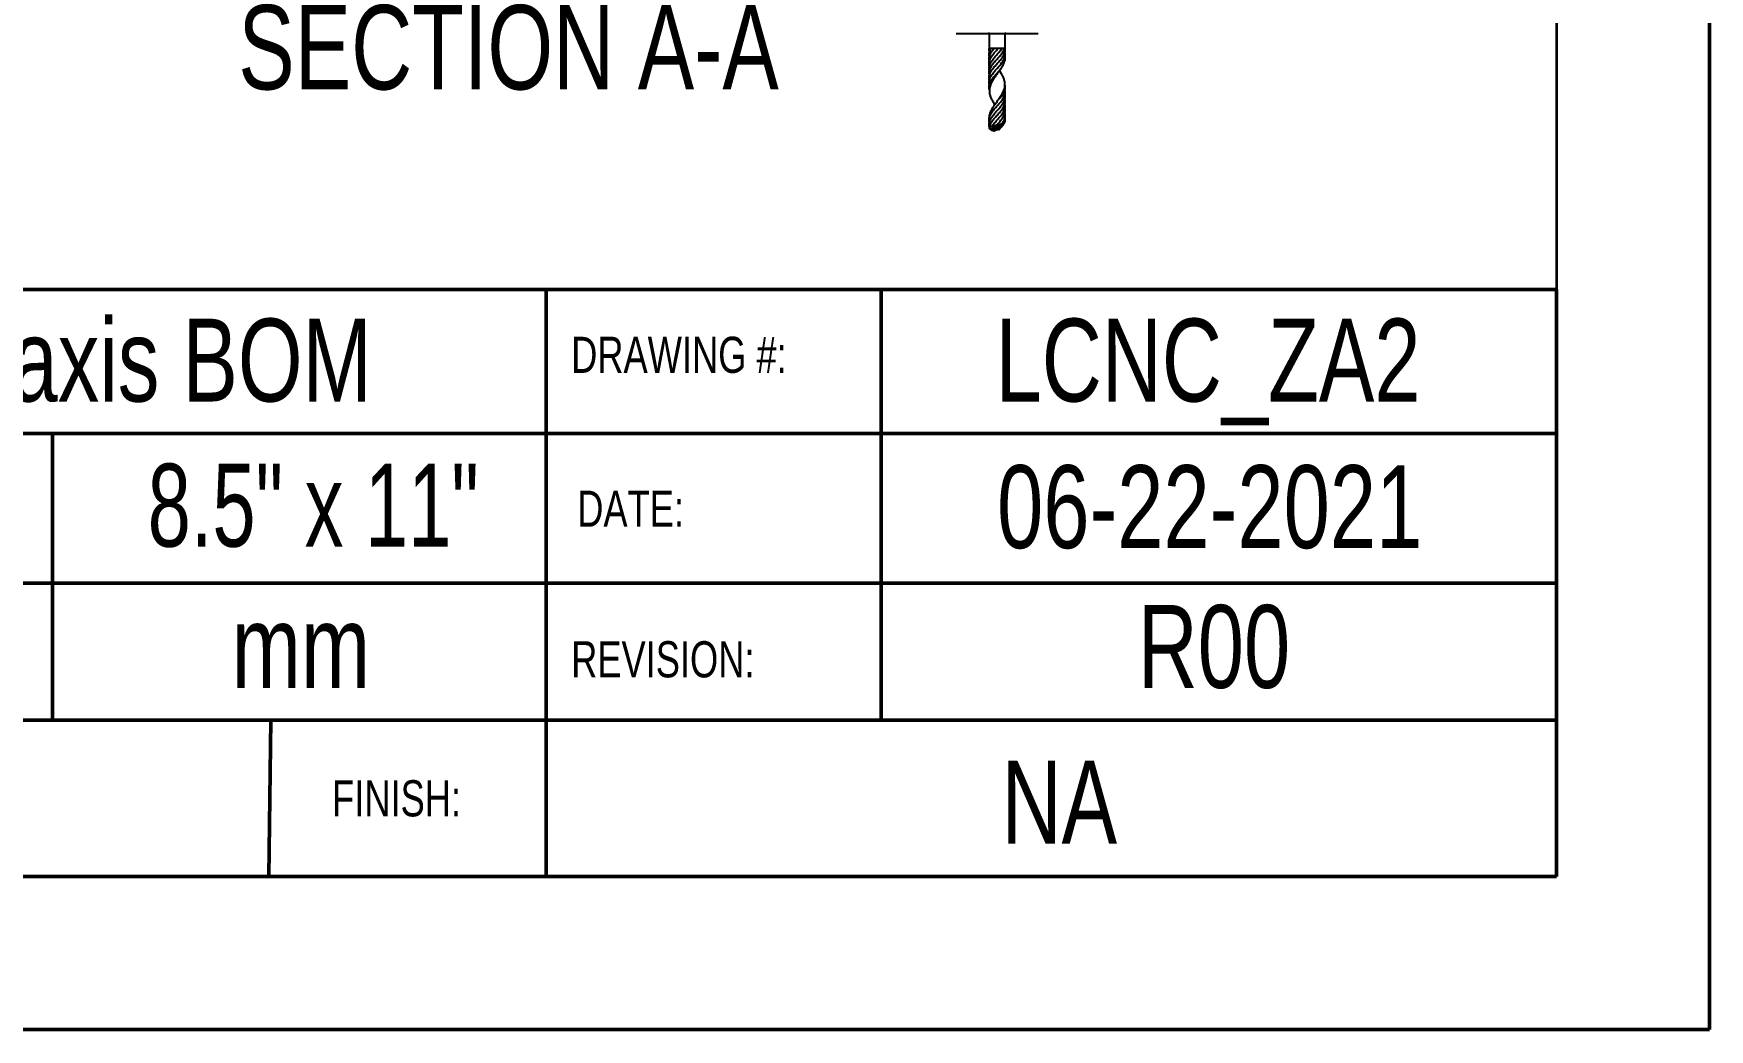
# Model space of a CAD drawing. Header units: millimetres. Extents: x 0 to 279, y 0 to 216.
# Drawn here: x 209.9 to 279.4, y 0 to 41.3 of the extents above; entities that cross this region are included whole.
import ezdxf

# ---------------------------------------------------------------- set-up
doc = ezdxf.new("R2010")
doc.units = ezdxf.units.MM
for name, color, linetype in [('DIM', 1, 'Continuous'), ('PAGE_BORDER', 7, 'Continuous'), ('TITLE_BLOCK_BORDER', 7, 'Continuous'), ('TITLE_BLOCK_TEXT', 8, 'Continuous')]:
    doc.layers.add(name, color=color, linetype=linetype)
doc.styles.add('SLDTEXTSTYLE0', font='TXT', dxfattribs={"width": 0.75})
doc.styles.add('SLDTEXTSTYLE1', font='TXT', dxfattribs={"width": 0.7})

msp = doc.modelspace()

# ---------------------------------------------------------------- linework, layer by layer
at = {"color": 7, "linetype": 'Continuous', "lineweight": 50}
for p, q in [((279.4, 0), (279.4, 215.9)), ((0, 0), (279.4, 0))]:
    msp.add_line(p, q, dxfattribs=at)
at = {"color": 7, "linetype": 'Continuous', "lineweight": 25}
for p, q in [((248.142, 41.328), (249.507, 41.328)), ((249.507, 41.328), (249.47, 41.336)), ((249.507, 41.328), (250.177, 41.328)), ((249.509, 41.328), (249.509, 41.237)), ((250.175, 40.702), (250.175, 41.328)), ((250.214, 41.336), (250.177, 41.328)), ((250.177, 41.328), (251.542, 41.328)), ((249.511, 40.702), (249.509, 40.702)), ((249.574, 40.702), (249.511, 40.702)), ((249.511, 40.621), (249.511, 40.702)), ((249.511, 40.621), (249.52, 40.563)), ((249.52, 40.563), (249.52, 40.563)), ((249.52, 40.37), (249.52, 40.37)), ((249.71, 40.702), (249.574, 40.702)), ((249.88, 40.702), (249.71, 40.702)), ((250.041, 40.702), (249.88, 40.702)), ((250.148, 40.702), (250.041, 40.702)), ((250.148, 40.702), (250.175, 40.702)), ((249.518, 39.797), (249.52, 39.797)), ((249.52, 40.172), (249.52, 40.172)), ((249.52, 39.979), (249.52, 39.979)), ((249.992, 39.709), (249.937, 39.785)), ((249.52, 39.591), (249.52, 39.591)), ((249.52, 39.396), (249.52, 39.396)), ((249.52, 39.203), (249.52, 39.203)), ((250.164, 39.005), (250.164, 39.005)), ((250.164, 38.812), (250.164, 38.812)), ((250.164, 38.62), (250.164, 38.62)), ((250.164, 38.422), (250.164, 38.422)), ((249.52, 37.838), (249.52, 37.838)), ((249.52, 37.645), (249.52, 37.645)), ((250.043, 37.594), (250.048, 37.588)), ((250.164, 38.23), (250.164, 38.23)), ((250.164, 38.037), (250.164, 38.037)), ((250.164, 37.839), (250.164, 37.839)), ((249.516, 37.435), (249.525, 37.433)), ((249.518, 37.463), (249.52, 37.463)), ((249.726, 37.443), (249.669, 37.45)), ((249.726, 37.443), (249.669, 37.449)), ((249.733, 37.502), (249.843, 37.548)), ((249.79, 37.337), (249.745, 37.33)), ((249.917, 37.342), (249.936, 37.353)), ((249.946, 37.366), (249.936, 37.353))]:
    msp.add_line(p, q, dxfattribs=at)
for points, knots in [([(249.509, 41.237), (249.509, 41.236), (249.508, 41.225), (249.509, 41.202), (249.509, 41.17), (249.51, 41.137), (249.51, 41.103), (249.51, 41.058), (249.511, 41), (249.511, 40.935), (249.51, 40.873), (249.509, 40.816), (249.509, 40.759), (249.509, 40.721), (249.509, 40.702)], [0, 0, 0, 0, 0.004891, 0.066173, 0.12816, 0.190276, 0.252735, 0.315292, 0.442735, 0.570902, 0.677058, 0.783643, 0.891581, 1, 1, 1, 1]), ([(249.521, 39.798), (249.518, 39.808), (249.499, 39.866), (249.513, 39.973), (249.567, 40.119), (249.667, 40.265), (249.792, 40.411), (249.927, 40.557), (250.003, 40.654), (250.041, 40.702)], [0, 0, 0, 0, 0.032913, 0.194094, 0.355275, 0.516456, 0.677638, 0.838819, 1, 1, 1, 1]), ([(249.524, 40.371), (249.52, 40.384), (249.499, 40.446), (249.51, 40.557), (249.553, 40.654), (249.574, 40.702)], [0, 0, 0, 0, 0.118992, 0.559496, 1, 1, 1, 1]), ([(249.524, 39.205), (249.52, 39.218), (249.499, 39.28), (249.513, 39.39), (249.567, 39.536), (249.667, 39.681), (249.765, 39.798), (249.898, 39.94), (250.027, 40.09), (250.136, 40.265), (250.177, 40.411), (250.183, 40.51), (250.164, 40.561), (250.163, 40.563)], [0, 0, 0, 0, 0.0289969, 0.1364547, 0.2439125, 0.3513702, 0.458828, 0.4992585, 0.6730518, 0.7805095, 0.8879673, 0.995425, 1, 1, 1, 1]), ([(249.526, 40.173), (249.518, 40.203), (249.499, 40.283), (249.525, 40.411), (249.595, 40.557), (249.671, 40.654), (249.71, 40.702)], [0, 0, 0, 0, 0.174226, 0.449484, 0.724742, 1, 1, 1, 1]), ([(249.531, 39.592), (249.519, 39.651), (249.503, 39.731), (249.539, 39.855), (249.596, 39.973), (249.706, 40.119), (249.837, 40.265), (249.967, 40.411), (250.082, 40.557), (250.126, 40.654), (250.148, 40.702)], [0, 0, 0, 0, 0.157926, 0.211962, 0.343302, 0.474642, 0.605981, 0.737321, 0.86866, 1, 1, 1, 1]), ([(249.521, 39.979), (249.514, 40.026), (249.5, 40.121), (249.544, 40.265), (249.629, 40.411), (249.749, 40.557), (249.836, 40.654), (249.88, 40.702)], [0, 0, 0, 0, 0.193938, 0.395454, 0.596969, 0.798485, 1, 1, 1, 1]), ([(249.521, 39.397), (249.514, 39.443), (249.5, 39.538), (249.544, 39.681), (249.601, 39.782), (249.672, 39.877), (249.75, 39.976), (249.882, 40.12), (250.008, 40.265), (250.109, 40.411), (250.173, 40.557), (250.173, 40.654), (250.173, 40.702)], [0, 0, 0, 0, 0.106589, 0.218261, 0.329934, 0.333617, 0.443616, 0.553311, 0.664983, 0.776656, 0.888328, 1, 1, 1, 1]), ([(250.16, 40.37), (250.162, 40.347), (250.165, 40.278), (250.138, 40.159), (250.083, 40.011), (250.022, 39.91), (249.991, 39.859)], [0, 0, 0, 0, 0.137502, 0.405547, 0.697576, 1, 1, 1, 1]), ([(249.526, 39.006), (249.518, 39.037), (249.499, 39.116), (249.525, 39.244), (249.596, 39.39), (249.706, 39.536), (249.837, 39.681), (249.933, 39.79), (249.982, 39.848), (249.991, 39.859)], [0, 0, 0, 0, 0.107779, 0.278701, 0.449624, 0.620547, 0.79147, 0.962392, 1, 1, 1, 1]), ([(249.991, 39.859), (249.96, 39.816), (249.898, 39.729), (249.799, 39.599), (249.705, 39.466), (249.625, 39.335), (249.563, 39.202), (249.525, 39.069), (249.513, 38.94), (249.525, 38.814), (249.551, 38.733), (249.564, 38.692)], [0, 0, 0, 0, 0.111536, 0.226316, 0.337868, 0.452633, 0.563851, 0.678202, 0.791004, 0.894292, 1, 1, 1, 1]), ([(249.862, 38.544), (249.892, 38.584), (249.953, 38.665), (250.033, 38.788), (250.099, 38.912), (250.144, 39.038), (250.167, 39.167), (250.163, 39.298), (250.131, 39.432), (250.076, 39.569), (250.02, 39.662), (249.992, 39.709)], [0, 0, 0, 0, 0.104987, 0.212847, 0.317809, 0.425598, 0.535476, 0.648341, 0.761769, 0.87828, 1, 1, 1, 1]), ([(249.521, 37.645), (249.514, 37.692), (249.5, 37.788), (249.544, 37.932), (249.629, 38.077), (249.748, 38.223), (249.881, 38.369), (250.008, 38.515), (250.11, 38.661), (250.169, 38.807), (250.185, 38.921), (250.164, 38.986), (250.159, 39.003)], [0, 0, 0, 0, 0.103344, 0.210725, 0.318106, 0.425487, 0.532868, 0.640249, 0.74763, 0.855011, 0.962392, 1, 1, 1, 1]), ([(249.862, 38.544), (249.897, 38.583), (249.975, 38.67), (250.08, 38.807), (250.155, 38.952), (250.185, 39.084), (250.166, 39.168), (250.158, 39.203)], [0, 0, 0, 0, 0.178106, 0.399312, 0.620519, 0.841725, 1, 1, 1, 1]), ([(249.521, 37.464), (249.518, 37.474), (249.499, 37.533), (249.513, 37.64), (249.567, 37.786), (249.666, 37.932), (249.792, 38.077), (249.925, 38.223), (250.046, 38.369), (250.136, 38.515), (250.177, 38.661), (250.183, 38.76), (250.164, 38.81), (250.163, 38.812)], [0, 0, 0, 0, 0.022101, 0.130334, 0.238566, 0.346799, 0.455032, 0.563264, 0.671497, 0.77973, 0.887962, 0.996195, 1, 1, 1, 1]), ([(249.516, 37.435), (249.521, 37.455), (249.537, 37.522), (249.597, 37.64), (249.706, 37.786), (249.837, 37.932), (249.968, 38.077), (250.08, 38.223), (250.155, 38.369), (250.185, 38.501), (250.166, 38.584), (250.159, 38.619)], [0, 0, 0, 0, 0.050647, 0.173748, 0.296849, 0.41995, 0.543052, 0.666153, 0.789254, 0.912355, 1, 1, 1, 1]), ([(249.522, 37.838), (249.522, 37.847), (249.521, 37.9), (249.545, 37.996), (249.594, 38.128), (249.667, 38.262), (249.758, 38.401), (249.826, 38.495), (249.862, 38.544)], [0, 0, 0, 0, 0.039471, 0.222824, 0.411273, 0.598929, 0.791698, 1, 1, 1, 1]), ([(249.564, 38.692), (249.585, 38.649), (249.629, 38.563), (249.696, 38.46), (249.739, 38.401), (249.75, 38.386)], [0, 0, 0, 0, 0.420398, 0.853098, 1, 1, 1, 1]), ([(249.638, 37.499), (249.675, 37.547), (249.749, 37.642), (249.882, 37.787), (250.008, 37.932), (250.111, 38.077), (250.169, 38.223), (250.185, 38.338), (250.164, 38.403), (250.159, 38.421)], [0, 0, 0, 0, 0.155832, 0.311232, 0.469434, 0.627636, 0.785838, 0.94404, 1, 1, 1, 1]), ([(249.843, 37.548), (249.913, 37.628), (250.027, 37.756), (250.136, 37.932), (250.177, 38.077), (250.183, 38.177), (250.164, 38.227), (250.163, 38.229)], [0, 0, 0, 0, 0.347072, 0.561669, 0.776266, 0.990864, 1, 1, 1, 1]), ([(249.879, 37.348), (249.879, 37.348), (249.884, 37.358), (249.905, 37.397), (249.95, 37.465), (250.006, 37.537), (250.039, 37.576), (250.048, 37.588)], [0, 0, 0, 0, 0.000032, 0.122413, 0.507835, 0.854671, 1, 1, 1, 1]), ([(249.936, 37.547), (249.948, 37.552), (249.985, 37.568), (250.02, 37.584), (250.043, 37.594)], [0, 0, 0, 0, 0.3398825, 1, 1, 1, 1]), ([(249.946, 37.366), (249.98, 37.408), (250.031, 37.473), (250.102, 37.563), (250.134, 37.609), (250.15, 37.631)], [0, 0, 0, 0, 0.475582, 0.73861, 1, 1, 1, 1]), ([(250.093, 37.591), (250.093, 37.591), (250.08, 37.575), (250.047, 37.533), (249.997, 37.463), (249.962, 37.405), (249.949, 37.372), (249.946, 37.366)], [0, 0, 0, 0, 0.000036, 0.223624, 0.559711, 0.926604, 1, 1, 1, 1]), ([(250.043, 37.594), (250.083, 37.658), (250.153, 37.771), (250.185, 37.918), (250.166, 38.001), (250.158, 38.036)], [0, 0, 0, 0, 0.432682, 0.763326, 1, 1, 1, 1]), ([(250.048, 37.588), (250.052, 37.585), (250.059, 37.58), (250.076, 37.582), (250.087, 37.588), (250.093, 37.591)], [0, 0, 0, 0, 0.250061, 0.585613, 1, 1, 1, 1]), ([(250.093, 37.591), (250.099, 37.595), (250.12, 37.608), (250.138, 37.622), (250.15, 37.631)], [0, 0, 0, 0, 0.29002, 1, 1, 1, 1]), ([(250.15, 37.631), (250.153, 37.637), (250.16, 37.65), (250.166, 37.662), (250.168, 37.668)], [0, 0, 0, 0, 0.47353, 1, 1, 1, 1]), ([(250.168, 37.668), (250.174, 37.707), (250.183, 37.764), (250.164, 37.82), (250.159, 37.837)], [0, 0, 0, 0, 0.696315, 1, 1, 1, 1]), ([(249.554, 37.353), (249.542, 37.367), (249.518, 37.394), (249.517, 37.421), (249.516, 37.435)], [0, 0, 0, 0, 0.499306, 1, 1, 1, 1]), ([(249.525, 37.433), (249.531, 37.433), (249.541, 37.432), (249.551, 37.44), (249.555, 37.443)], [0, 0, 0, 0, 0.56583, 1, 1, 1, 1]), ([(249.669, 37.304), (249.669, 37.304), (249.663, 37.308), (249.651, 37.315), (249.63, 37.329), (249.606, 37.347), (249.578, 37.372), (249.55, 37.4), (249.534, 37.422), (249.525, 37.433)], [0, 0, 0, 0, 0.000045, 0.096127, 0.192551, 0.365519, 0.540158, 0.76889, 1, 1, 1, 1]), ([(249.731, 37.267), (249.698, 37.28), (249.631, 37.305), (249.579, 37.337), (249.554, 37.353)], [0, 0, 0, 0, 0.500025, 1, 1, 1, 1]), ([(249.555, 37.443), (249.564, 37.45), (249.588, 37.469), (249.619, 37.487), (249.638, 37.499)], [0, 0, 0, 0, 0.3696861, 1, 1, 1, 1]), ([(249.555, 37.443), (249.555, 37.443), (249.557, 37.44), (249.565, 37.426), (249.581, 37.4), (249.604, 37.372), (249.628, 37.348), (249.646, 37.333), (249.662, 37.32), (249.67, 37.314), (249.674, 37.311), (249.674, 37.311)], [0, 0, 0, 0, 0.000047, 0.061433, 0.303132, 0.547343, 0.698859, 0.852211, 0.925877, 0.999953, 1, 1, 1, 1]), ([(249.638, 37.499), (249.648, 37.496), (249.659, 37.494), (249.669, 37.492), (249.67, 37.492)], [0, 0, 0, 0, 0.950357, 1, 1, 1, 1]), ([(249.674, 37.311), (249.673, 37.311), (249.67, 37.309), (249.667, 37.308), (249.667, 37.306), (249.668, 37.305), (249.669, 37.304)], [0, 0, 0, 0, 0.243719, 0.492602, 0.743659, 1, 1, 1, 1]), ([(249.669, 37.453), (249.669, 37.453), (249.669, 37.457), (249.669, 37.466), (249.67, 37.476), (249.67, 37.48), (249.67, 37.48)], [0, 0, 0, 0, 0.00026, 0.499735, 0.999741, 1, 1, 1, 1]), ([(249.669, 37.45), (249.669, 37.45), (249.669, 37.451), (249.669, 37.452), (249.669, 37.453), (249.669, 37.453)], [0, 0, 0, 0, 0.496519, 0.997791, 1, 1, 1, 1]), ([(249.67, 37.445), (249.67, 37.445), (249.67, 37.445), (249.669, 37.447), (249.669, 37.448), (249.669, 37.449), (249.669, 37.449)], [0, 0, 0, 0, 0.001691, 0.452173, 0.906542, 1, 1, 1, 1]), ([(249.669, 37.304), (249.675, 37.302), (249.689, 37.296), (249.717, 37.287), (249.733, 37.282)], [0, 0, 0, 0, 0.448911, 1, 1, 1, 1]), ([(249.67, 37.492), (249.674, 37.491), (249.684, 37.49), (249.7, 37.492), (249.716, 37.495), (249.727, 37.5), (249.733, 37.502)], [0, 0, 0, 0, 0.2235846, 0.4538939, 0.7247833, 1, 1, 1, 1]), ([(249.67, 37.48), (249.67, 37.48), (249.67, 37.484), (249.67, 37.488), (249.67, 37.492)], [0, 0, 0, 0, 0.0006366, 1, 1, 1, 1]), ([(249.67, 37.441), (249.67, 37.441), (249.671, 37.442), (249.67, 37.444), (249.67, 37.445), (249.67, 37.445)], [0, 0, 0, 0, 0.002034, 0.998037, 1, 1, 1, 1]), ([(249.67, 37.438), (249.67, 37.438), (249.67, 37.439), (249.67, 37.44), (249.67, 37.441), (249.67, 37.441)], [0, 0, 0, 0, 0.0021104, 0.9978964, 1, 1, 1, 1]), ([(249.703, 37.321), (249.703, 37.321), (249.694, 37.335), (249.676, 37.373), (249.67, 37.413), (249.67, 37.438), (249.67, 37.438)], [0, 0, 0, 0, 0.000056, 0.401527, 0.999944, 1, 1, 1, 1]), ([(249.703, 37.321), (249.698, 37.319), (249.687, 37.316), (249.679, 37.313), (249.674, 37.311)], [0, 0, 0, 0, 0.485533, 1, 1, 1, 1]), ([(249.745, 37.33), (249.737, 37.328), (249.72, 37.325), (249.709, 37.322), (249.703, 37.321)], [0, 0, 0, 0, 0.481346, 1, 1, 1, 1]), ([(249.726, 37.443), (249.725, 37.43), (249.724, 37.401), (249.73, 37.363), (249.741, 37.339), (249.745, 37.33), (249.745, 37.33)], [0, 0, 0, 0, 0.331966, 0.751855, 0.999939, 1, 1, 1, 1]), ([(249.733, 37.282), (249.73, 37.281), (249.722, 37.279), (249.728, 37.271), (249.731, 37.267)], [0, 0, 0, 0, 0.4983452, 1, 1, 1, 1]), ([(249.728, 37.463), (249.728, 37.463), (249.728, 37.462), (249.728, 37.459), (249.727, 37.452), (249.726, 37.446), (249.726, 37.443)], [0, 0, 0, 0, 0.00037, 0.102138, 0.550991, 1, 1, 1, 1]), ([(249.733, 37.502), (249.733, 37.502), (249.733, 37.5), (249.732, 37.492), (249.73, 37.479), (249.729, 37.468), (249.728, 37.463), (249.728, 37.463)], [0, 0, 0, 0, 0.000191, 0.149426, 0.599667, 0.999809, 1, 1, 1, 1]), ([(249.917, 37.342), (249.894, 37.338), (249.831, 37.326), (249.768, 37.312), (249.738, 37.294), (249.734, 37.284), (249.733, 37.282)], [0, 0, 0, 0, 0.267292, 0.70045, 0.931281, 1, 1, 1, 1]), ([(249.79, 37.337), (249.79, 37.337), (249.791, 37.348), (249.797, 37.382), (249.821, 37.446), (249.85, 37.501), (249.869, 37.532), (249.869, 37.532)], [0, 0, 0, 0, 0.000037, 0.187337, 0.539626, 0.999963, 1, 1, 1, 1]), ([(249.85, 37.345), (249.837, 37.343), (249.817, 37.341), (249.798, 37.338), (249.79, 37.337)], [0, 0, 0, 0, 0.6060658, 1, 1, 1, 1]), ([(249.843, 37.548), (249.852, 37.545), (249.862, 37.542), (249.871, 37.539), (249.872, 37.539)], [0, 0, 0, 0, 0.962725, 1, 1, 1, 1]), ([(249.936, 37.547), (249.936, 37.547), (249.934, 37.545), (249.913, 37.507), (249.879, 37.448), (249.856, 37.384), (249.851, 37.354), (249.85, 37.345), (249.85, 37.345)], [0, 0, 0, 0, 0.000038, 0.034461, 0.5392915, 0.8559159, 0.999962, 1, 1, 1, 1]), ([(249.879, 37.348), (249.875, 37.348), (249.865, 37.347), (249.856, 37.346), (249.85, 37.345)], [0, 0, 0, 0, 0.409022, 1, 1, 1, 1]), ([(249.869, 37.532), (249.869, 37.532), (249.87, 37.534), (249.871, 37.537), (249.872, 37.539)], [0, 0, 0, 0, 0.001208, 1, 1, 1, 1]), ([(249.872, 37.539), (249.882, 37.538), (249.904, 37.535), (249.925, 37.543), (249.936, 37.547)], [0, 0, 0, 0, 0.4576694, 1, 1, 1, 1]), ([(249.936, 37.353), (249.926, 37.353), (249.909, 37.352), (249.888, 37.349), (249.879, 37.348)], [0, 0, 0, 0, 0.565197, 1, 1, 1, 1])]:
    msp.add_open_spline(points, degree=3, knots=knots, dxfattribs=at)
at = {"layer": 'PAGE_BORDER', "lineweight": 35}
for p in [(273.05, 209.55), (6.35, 6.35)]:
    msp.add_line(p, (273.05, 6.35), dxfattribs=at)
at = {"layer": 'TITLE_BLOCK_BORDER', "lineweight": 50}
for p, q in [((273.05, 30.708), (166.18, 30.708)), ((231.126, 30.708), (231.126, 6.35)), ((245.03, 30.708), (245.03, 12.839)), ((273.05, 30.708), (273.05, 6.35)), ((273.05, 24.733), (166.18, 24.733)), ((210.638, 24.733), (210.638, 12.839)), ((273.05, 18.518), (166.18, 18.518)), ((166.36, 12.839), (273.05, 12.839)), ((219.705, 12.839), (219.615, 6.35)), ((166.18, 6.35), (273.05, 6.35))]:
    msp.add_line(p, q, dxfattribs=at)

# ---------------------------------------------------------------- texts
at = {"layer": 'DIM', "insert": (229.566, 42.508), "char_height": 3.5, "attachment_point": 2, "style": 'SLDTEXTSTYLE0'}
msp.add_mtext('SECTION A-A', dxfattribs=at)
at = {"layer": 'TITLE_BLOCK_TEXT'}
for s, insert, char_height, attachment_point, style in [('LienCNC Zaxis BOM', (207.886, 29.497), 3.43958, 2, 'SLDTEXTSTYLE0'), ('LCNC_ZA2', (258.593, 29.497), 3.4396, 2, 'SLDTEXTSTYLE0'), ('DRAWING #:', (232.164, 28.746), 1.5, 1, 'SLDTEXTSTYLE0'), ('8.5" x 11"', (221.463, 23.476), 3.4396, 2, 'SLDTEXTSTYLE1'), ('06-22-2021', (258.66, 23.414), 3.4396, 2, 'SLDTEXTSTYLE0'), ('DATE:', (232.417, 22.361), 1.5, 1, 'SLDTEXTSTYLE0'), ('R00', (258.837, 17.613), 3.4396, 2, 'SLDTEXTSTYLE0'), ('mm', (220.95, 17.613), 3.4396, 2, 'SLDTEXTSTYLE0'), ('REVISION:', (232.164, 16.111), 1.5, 1, 'SLDTEXTSTYLE0'), ('NA', (252.421, 11.156), 3.4396, 2, 'SLDTEXTSTYLE0'), ('FINISH:', (222.245, 10.342), 1.5, 1, 'SLDTEXTSTYLE0')]:
    msp.add_mtext(s, dxfattribs=dict(at, insert=insert, char_height=char_height, attachment_point=attachment_point, style=style))

doc.saveas('drawing.dxf')
